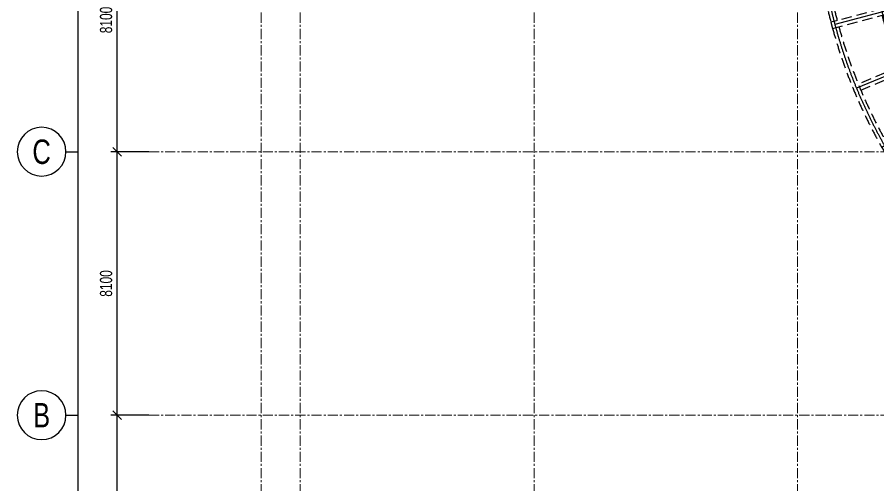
# Model space of a CAD drawing. Header units: millimetres. Extents: x 217991 to 313900, y 2625501 to 2818210.
# Drawn here: x 224801 to 251265, y 2746920 to 2761295 of the extents above; entities that cross this region are included whole.
import ezdxf
from ezdxf.enums import TextEntityAlignment as Align

# ---------------------------------------------------------------- set-up
doc = ezdxf.new("R2010")
doc.units = ezdxf.units.MM
doc.header["$LTSCALE"] = 50
doc.header["$MEASUREMENT"] = 0
doc.linetypes.add('CENTER', pattern=[2, 1.25, -0.25, 0.25, -0.25])
doc.linetypes.add('HIDDEN', pattern=[9.525, 6.35, -3.175])
doc.layers.get('Defpoints').update_dxf_attribs({"lineweight": 9})
for name, color, linetype, lineweight in [('02.CDC.DIM', 1, 'Continuous', 20), ('CDC- TRUC', 5, 'CENTER', 15), ('Dim', 8, 'Continuous', 15), ('HIDDEN', 9, 'HIDDEN', 9)]:
    doc.layers.add(name, color=color, linetype=linetype, lineweight=lineweight)
for name, color, linetype in [('CDC.02.DIM', 1, 'Continuous'), ('KCS_AXIS', 5, 'CENTER'), ('KCS_BORDER', 3, 'Continuous'), ('KCS_THAY', 9, 'Continuous')]:
    doc.layers.add(name, color=color, linetype=linetype)
doc.styles.add('BIGTEXT', font='VHARIAL.TTF', dxfattribs={"width": 0.8, "height": 1000})
doc.styles.add('VN simplex', font='arial_1.ttf', dxfattribs={"width": 0.7})
doc.dimstyles.new('DIM A1 1-150 (Time City)', dxfattribs={"dimtxt": 375, "dimasz": 1.25, "dimexe": 200, "dimexo": 0, "dimgap": 150, "dimtad": 1, "dimdec": 1, "dimzin": 13, "dimdsep": 46, "dimtxsty": 'VN simplex', "dimblk1": 'D', "dimblk2": 'D', "dimsah": 1, "dimcen": 0, "dimdle": 50, "dimclrd": 1, "dimclre": 1, "dimclrt": 2, "dimadec": 0, "dimazin": 0, "dimtfac": 1, "dimtdec": 1, "dimtix": 1, "dimtmove": 2, "dimatfit": 3, "dimldrblk": 'D', "dimfxl": 1, "dimtolj": 1, "dimtzin": 13, "dimarcsym": 0})

# ---------------------------------------------------------------- blocks, each defined once
blk = doc.blocks.new('D')
at = {"layer": 'Dim'}
blk.add_line((150, 0), (-150, 0), dxfattribs=at)
at = {"layer": 'Dim', "color": 3}
blk.add_line((106, 106), (-106, -106), dxfattribs=at)
blk = doc.blocks.new('*D158')
at = {"layer": 'Defpoints', "color": 0, "ltscale": 0.5, "transparency": 16777216}
for p in [(227876, 2749060), (228851, 2749060), (228851, 2740960)]:
    blk.add_point(p, dxfattribs=at)
at = {"layer": 'Dim', "color": 1, "lineweight": -2, "ltscale": 0.5, "transparency": 16777216}
for p, q in [((228851, 2749060), (227676, 2749060)), ((227876, 2740961), (227876, 2749058)), ((228851, 2740960), (227676, 2740960))]:
    blk.add_line(p, q, dxfattribs=at)
at = {"layer": 'Dim', "color": 1, "lineweight": -2, "ltscale": 0.5, "transparency": 16777216, "xscale": 1.25, "yscale": 1.25, "zscale": 1.25}
for p, rotation in [((227876, 2749060), 90), ((227876, 2740960), 270)]:
    blk.add_blockref('D', p, dxfattribs=dict(at, rotation=rotation))
at = {"layer": 'Dim', "color": 2, "ltscale": 0.5, "transparency": 16777216, "insert": (227535, 2745010), "char_height": 375, "attachment_point": 5, "rotation": 90, "style": 'VN simplex'}
blk.add_mtext('\\A1;8100', dxfattribs=at)
blk = doc.blocks.new('*D159')
at = {"layer": 'Defpoints', "color": 0, "ltscale": 0.5, "transparency": 16777216}
for p in [(227876, 2757160), (228851, 2757160), (228851, 2749060)]:
    blk.add_point(p, dxfattribs=at)
at = {"layer": 'Dim', "color": 1, "lineweight": -2, "ltscale": 0.5, "transparency": 16777216}
for p, q in [((228851, 2757160), (227676, 2757160)), ((227876, 2749061), (227876, 2757158)), ((228851, 2749060), (227676, 2749060))]:
    blk.add_line(p, q, dxfattribs=at)
at = {"layer": 'Dim', "color": 1, "lineweight": -2, "ltscale": 0.5, "transparency": 16777216, "xscale": 1.25, "yscale": 1.25, "zscale": 1.25}
for p, rotation in [((227876, 2757160), 90), ((227876, 2749060), 270)]:
    blk.add_blockref('D', p, dxfattribs=dict(at, rotation=rotation))
at = {"layer": 'Dim', "color": 2, "ltscale": 0.5, "transparency": 16777216, "insert": (227535, 2753110), "char_height": 375, "attachment_point": 5, "rotation": 90, "style": 'VN simplex'}
blk.add_mtext('\\A1;8100', dxfattribs=at)
blk = doc.blocks.new('*D160')
at = {"layer": 'Defpoints', "color": 0, "ltscale": 0.5, "transparency": 16777216}
for p in [(227876, 2765260), (228851, 2765260), (228851, 2757160)]:
    blk.add_point(p, dxfattribs=at)
at = {"layer": 'Dim', "color": 1, "lineweight": -2, "ltscale": 0.5, "transparency": 16777216}
for p, q in [((228851, 2765260), (227676, 2765260)), ((227876, 2757161), (227876, 2765258)), ((228851, 2757160), (227676, 2757160))]:
    blk.add_line(p, q, dxfattribs=at)
at = {"layer": 'Dim', "color": 1, "lineweight": -2, "ltscale": 0.5, "transparency": 16777216, "xscale": 1.25, "yscale": 1.25, "zscale": 1.25}
for p, rotation in [((227876, 2765260), 90), ((227876, 2757160), 270)]:
    blk.add_blockref('D', p, dxfattribs=dict(at, rotation=rotation))
at = {"layer": 'Dim', "color": 2, "ltscale": 0.5, "transparency": 16777216, "insert": (227535, 2761210), "char_height": 375, "attachment_point": 5, "rotation": 90, "style": 'VN simplex'}
blk.add_mtext('\\A1;8100', dxfattribs=at)
blk = doc.blocks.new('*D165')
at = {"layer": 'Defpoints', "color": 0, "ltscale": 0.5, "transparency": 16777216}
for p in [(226676, 2789560), (228851, 2789560), (228851, 2740960)]:
    blk.add_point(p, dxfattribs=at)
at = {"layer": 'Dim', "color": 1, "lineweight": -2, "ltscale": 0.5, "transparency": 16777216}
for p, q in [((228851, 2789560), (226476, 2789560)), ((226676, 2740961), (226676, 2789558)), ((228851, 2740960), (226476, 2740960))]:
    blk.add_line(p, q, dxfattribs=at)
at = {"layer": 'Dim', "color": 1, "lineweight": -2, "ltscale": 0.5, "transparency": 16777216, "xscale": 1.25, "yscale": 1.25, "zscale": 1.25}
for p, rotation in [((226676, 2789560), 90), ((226676, 2740960), 270)]:
    blk.add_blockref('D', p, dxfattribs=dict(at, rotation=rotation))
at = {"layer": 'Dim', "color": 2, "ltscale": 0.5, "transparency": 16777216, "insert": (226335, 2765260), "char_height": 375, "attachment_point": 5, "rotation": 90, "style": 'VN simplex'}
blk.add_mtext('\\A1;48600', dxfattribs=at)
blk = doc.blocks.new('maisanh31')
at = {"layer": 'KCS_AXIS', "ltscale": 300}
for p, q in [((-2081, -15662), (-2164, 137)), ((-89, 112), (-2081, -15662)), ((-2081, -15662), (-4226, -9)), ((-2081, -15662), (-6251, -422)), ((-2081, -15662), (-8204, -1097)), ((-2081, -15662), (-10053, -2021)), ((-2081, -15662), (-11765, -3178)), ((-2081, -15662), (-13312, -4549)), ((-2081, -15662), (-14666, -6110)), ((-2081, -15662), (-15806, -7834)), ((-2081, -15662), (-16710, -9693)), ((-2081, -15662), (-17364, -11653)), ((-2081, -15662), (-17856, -13670)), ((-2081, -15662), (-2081, -15662)), ((-2081, -15662), (-2081, -15662)), ((-2081, -15662), (-2081, -15662)), ((-2081, -15662), (-2081, -15662)), ((-2081, -15662), (-2081, -15662))]:
    blk.add_line(p, q, dxfattribs=at)
for radius, end in [(15800, 173.1641), (14300, 173.2022), (12800, 173.2492), (11300, 173.3088), (9800, 173.3865), (8300, 173.4924)]:
    blk.add_arc((-2081, -15662), radius, 82.8008, end, dxfattribs=at)
at = {"layer": 'KCS_BORDER', "color": 8, "linetype": 'HIDDEN'}
for p, q in [((-4140, 104), (-4338, 77)), ((-4338, 77), (-3222, -8070)), ((-3017, -8096), (-4140, 104)), ((13, 99), (-13, -99)), ((-5389, -3194), (-6128, -493)), ((-6321, -546), (-5582, -3246)), ((-8151, -966), (-8335, -1044)), ((-8335, -1044), (-4945, -9108)), ((-4782, -8981), (-8151, -966)), ((-8503, -4475), (-9916, -2057)), ((-10089, -2158), (-8676, -4575)), ((-363, -2877), (-388, -3076)), ((-11747, -3038), (-11905, -3161)), ((-11905, -3161), (-6411, -10244)), ((-6253, -10122), (-11747, -3038)), ((-5529, -3439), (-4394, -7587)), ((-4201, -7534), (-5336, -3386)), ((-13311, -4691), (-11321, -6660)), ((-11180, -6518), (-13170, -4548)), ((-8575, -4748), (-6405, -8461)), ((-6233, -8360), (-8402, -4647)), ((-14685, -5970), (-14806, -6129)), ((-7718, -11258), (-14685, -5970)), ((-14806, -6129), (-7882, -11385)), ((-11178, -6801), (-8122, -9825)), ((-7981, -9683), (-11038, -6659)), ((-927, -7342), (-952, -7540)), ((-13237, -9184), (-15669, -7797)), ((-15768, -7971), (-13336, -9358)), ((-13162, -9457), (-9427, -11588)), ((-9328, -11414), (-13063, -9283)), ((-16765, -9562), (-16840, -9748)), ((-9164, -12880), (-16840, -9748)), ((-16765, -9562), (-9138, -12674)), ((-14533, -12292), (-17242, -11582)), ((-17292, -11775), (-14584, -12486)), ((-10180, -13434), (-14340, -12343)), ((-14390, -12537), (-10231, -13628)), ((-17670, -13794), (-17868, -13769)), ((-14693, -14170), (-14892, -14145))]:
    blk.add_line(p, q, dxfattribs=at)
for points in [[(-2264, 37), (-2249, -2763)], [(-2049, -2762), (-2064, 38)], [(-312, -62), (-663, -2841)], [(-465, -2864), (-114, -86)], [(-2248, -2963), (-2225, -7264)], [(-2025, -7263), (-2048, -2962)], [(-688, -3039), (-1219, -7241)], [(-1028, -7329), (-490, -3062)], [(-14879, -14046), (-17657, -13695)], [(-17631, -13497), (-14853, -13847)], [(-14654, -13873), (-10438, -14405)], [(-10557, -14592), (-14681, -14071)]]:
    blk.add_lwpolyline(points, dxfattribs=at)
for radius, start, end in [(15900, 98.1612, 112.4405), (15900, 82.4334, 97.4405), (15700, 82.4287, 97.4359), (15700, 98.1658, 112.4359), (15900, 113.1612, 127.4405), (15700, 113.1658, 127.4359), (12900, 98.245, 112.3566), (12900, 82.348, 97.3566), (15900, 128.1612, 142.4405), (12700, 98.252, 112.3497), (12700, 82.3408, 97.3497), (15700, 128.1658, 142.4359), (12900, 113.245, 127.3567), (12700, 113.252, 127.3497), (12900, 128.245, 142.3566), (12700, 128.252, 142.3497), (15900, 143.1612, 157.4405), (15700, 143.1658, 157.4359), (12900, 143.245, 157.3566), (12700, 143.252, 157.3497), (15900, 158.1612, 173.1618), (15700, 158.1658, 173.1664), (12900, 158.245, 173.2458), (12700, 158.252, 173.2528)]:
    blk.add_arc((-2081, -15662), radius, start, end, dxfattribs=at)
at = {"layer": 'KCS_BORDER', "color": 8, "linetype": 'HIDDEN', "ltscale": 300}
for radius, start, end in [(8400, 98.4829, 112.1187), (8400, 85.5567, 97.1187), (8200, 98.4996, 112.1021), (8200, 86.1329, 97.1021), (8400, 113.4829, 127.1187), (8200, 113.4996, 127.1021), (8400, 128.4829, 142.1187), (8200, 128.4996, 142.1021), (8400, 143.4829, 157.1187), (8200, 143.4996, 157.1021), (8400, 158.4829, 169.9856), (8200, 158.4996, 169.4077)]:
    blk.add_arc((-2081, -15662), radius, start, end, dxfattribs=at)
at = {"layer": 'KCS_THAY', "color": 8, "linetype": 'HIDDEN'}
for radius, start, end in [(14330, 98.2006, 104.901), (14270, 98.2023, 104.8993), (14330, 90.7006, 97.401), (14270, 90.7023, 97.3993), (14330, 83.6005, 89.901), (14270, 83.6039, 89.8993), (14330, 105.7006, 112.401), (14270, 105.7023, 112.3993), (14330, 113.2006, 119.901), (14270, 113.2023, 119.8993), (14330, 120.7006, 127.401), (14270, 120.7023, 127.3993), (14330, 128.2006, 134.901), (14270, 128.2023, 134.8993), (11330, 98.3065, 104.7951), (11330, 90.8065, 97.2951), (11270, 90.8092, 97.2924), (11330, 83.8123, 89.7951), (11270, 83.8176, 89.7924), (11330, 105.8065, 112.2951), (11270, 98.3092, 104.7924), (11270, 105.8092, 112.2924), (11330, 113.3065, 119.7951), (11270, 113.3092, 119.7924), (14330, 135.7006, 142.401), (14270, 135.7023, 142.3993), (11330, 120.8065, 127.2951), (11270, 120.8092, 127.2924), (9830, 98.3837, 104.7179), (9770, 98.3873, 104.7144), (9830, 90.8837, 97.2179), (9770, 90.8873, 97.2144), (9830, 83.9666, 89.7179), (9770, 83.9738, 89.7144), (9830, 105.8837, 112.2179), (9770, 105.8873, 112.2144), (11330, 128.3065, 134.7951), (11270, 128.3092, 134.7924), (9830, 113.3837, 119.7179), (9770, 113.3873, 119.7144), (14330, 143.2006, 149.901), (14270, 143.2023, 149.8993), (9830, 120.8837, 127.2179), (9770, 120.8873, 127.2144), (11330, 135.8065, 142.2951), (11270, 135.8092, 142.2924), (9830, 128.3837, 134.7179), (9770, 128.3873, 134.7144), (14330, 150.7006, 157.401), (14270, 150.7023, 157.3993), (11330, 143.3065, 149.7951), (11270, 143.3092, 149.7924), (9830, 135.8837, 142.2179), (9770, 135.8873, 142.2144), (9830, 143.3837, 149.7179), (9770, 143.3873, 149.7144), (11330, 150.8065, 157.2951), (11270, 150.8092, 157.2924), (14330, 158.2006, 164.901), (14270, 158.2023, 164.8993), (9830, 150.8837, 157.2179), (9770, 150.8873, 157.2144), (11330, 158.3065, 164.7951), (11270, 158.3092, 164.7924), (14330, 165.7006, 172.0011), (14270, 165.7023, 171.9978), (9830, 158.3837, 164.7179), (9770, 158.3873, 164.7144), (11330, 165.8065, 171.7894), (11270, 165.8092, 171.784), (9830, 165.8837, 171.635), (9770, 165.8873, 171.6278)]:
    blk.add_arc((-2081, -15662), radius, start, end, dxfattribs=at)
blk = doc.blocks.new('_Axis name')
at = {"layer": 'CDC.02.DIM'}
blk.add_line((0, 2.5), (0, 0), dxfattribs=at)
blk.add_circle((0, 7.5), 5, dxfattribs=at)
at = {"layer": 'CDC.02.DIM', "style": 'BIGTEXT', "width": 0.75}
blk.add_attdef('.', text='', height=5, dxfattribs=at).set_placement((0, 7.5), align=Align.MIDDLE)

msp = doc.modelspace()

# ---------------------------------------------------------------- linework, layer by layer
at = {"layer": 'CDC- TRUC', "ltscale": 5}
for p, q in [((232299.56, 2737622.63), (232299.56, 2793983.4)), ((233499.56, 2737622.63), (233499.56, 2793983.4)), ((240699.56, 2737622.63), (240699.56, 2793983.4)), ((248799.56, 2737622.63), (248799.56, 2793983.4)), ((228851.14, 2757159.65), (294103.01, 2757159.65)), ((228851.14, 2749059.65), (294103.01, 2749059.65))]:
    msp.add_line(p, q, dxfattribs=at)

# ---------------------------------------------------------------- block references
at = {"layer": '02.CDC.DIM'}
ref = msp.add_blockref('_Axis name', (226676.45, 2757159.65), dxfattribs=dict(at, xscale=-150, yscale=150, zscale=150, rotation=90))
ref.add_attrib('.', 'C', dxfattribs={"layer": 'CDC.02.DIM', "height": 750, "style": 'BIGTEXT', "width": 0.75}).set_placement((225551.45, 2757159.65), align=Align.MIDDLE)
ref = msp.add_blockref('_Axis name', (226676.45, 2749059.65), dxfattribs=dict(at, xscale=-150, yscale=150, zscale=150, rotation=90))
ref.add_attrib('.', 'B', dxfattribs={"layer": 'CDC.02.DIM', "height": 750, "style": 'BIGTEXT', "width": 0.75}).set_placement((225551.45, 2749059.65), align=Align.MIDDLE)
at = {"layer": 'HIDDEN', "rotation": 97.19919339591023}
msp.add_blockref('maisanh31', (249408.18, 2765259.65), dxfattribs=at)

# ---------------------------------------------------------------- dimensions: what is measured, and where the dimension line sits
at = {"layer": 'Dim', "color": 1, "ltscale": 0.5}
for base, p1, p2, picture, middle in [((226676.45, 2789559.65), (228851.14, 2740959.65), (228851.14, 2789559.65), '*D165', (226334.98, 2765259.65)), ((227876.45, 2765259.65), (228851.14, 2757159.65), (228851.14, 2765259.65), '*D160', (227534.98, 2761209.65)), ((227876.45, 2757159.65), (228851.14, 2749059.65), (228851.14, 2757159.65), '*D159', (227534.98, 2753109.65)), ((227876.45, 2749059.65), (228851.14, 2740959.65), (228851.14, 2749059.65), '*D158', (227534.98, 2745009.65))]:
    dim = msp.add_linear_dim(base=base, p1=p1, p2=p2, angle=90, dimstyle='DIM A1 1-150 (Time City)', dxfattribs=at)
    dim.commit()
    dim.dimension.update_dxf_attribs({"geometry": picture, "text_midpoint": middle})

doc.saveas('drawing.dxf')
